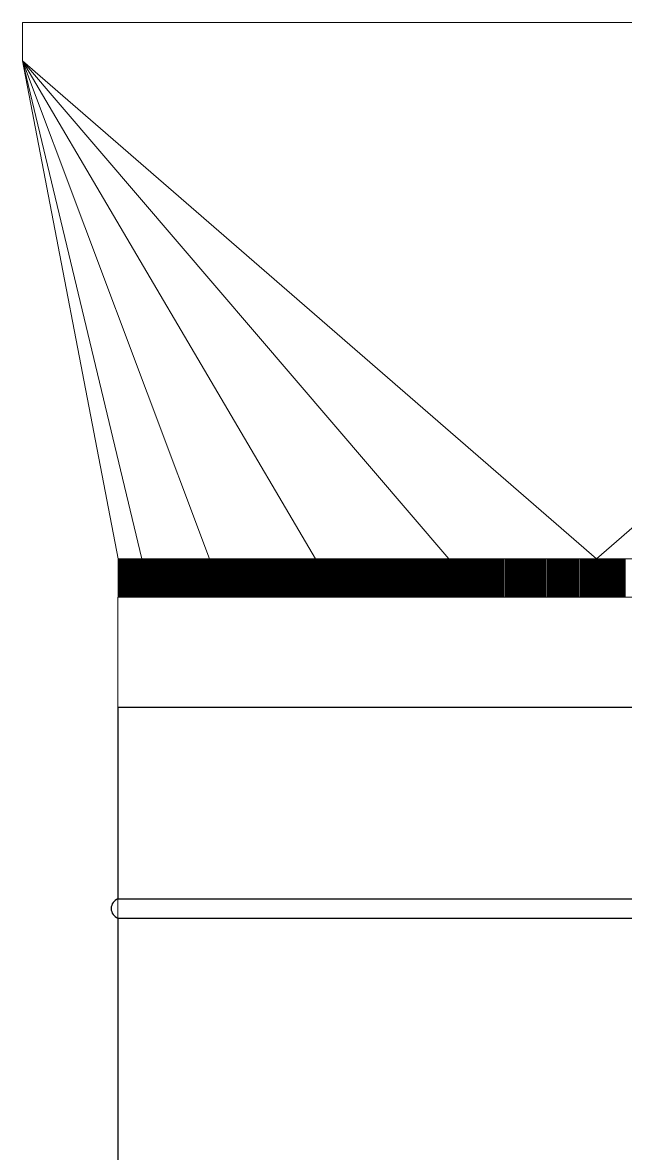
# Model space of a CAD drawing. Extents: x -57174 to 10055, y -18330 to 89882.
# Drawn here: x -39248.5 to -39091.1, y 67433 to 67728.1 of the extents above; entities that cross this region are included whole.
import ezdxf

# ---------------------------------------------------------------- set-up
doc = ezdxf.new("R2010")
doc.units = 0
doc.header["$LTSCALE"] = 50
doc.header["$MEASUREMENT"] = 0
doc.layers.get('0').update_dxf_attribs({"color": 8, "linetype": 'CONTINUOUS'})
doc.layers.add('CAV', color=150, linetype='CONTINUOUS')
doc.layers.add('SUPPLY', color=6, linetype='CONTINUOUS')

# ---------------------------------------------------------------- blocks, each defined once
blk = doc.blocks.new('CAV 250 DIA')
for p, q in [((0, 400), (0, 350)), ((0, 400), (250, 400)), ((0, 350), (250, 350)), ((0, 345), (0, 55)), ((0, 345), (250, 345))]:
    blk.add_line(p, q)
blk.add_arc((0.88, 347.5), 2.65, 109.4366, 250.5634)

msp = doc.modelspace()

# ---------------------------------------------------------------- linework, layer by layer
at = {"layer": 'SUPPLY', "lineweight": 0}
msp.add_line((-39223.59, 67578.11, 3375), (-39223.59, 67107.28, 3375), dxfattribs=at)
at = {"layer": 'SUPPLY', "lineweight": 0, "elevation": 3592.94, "flags": 128}
for points in [[(-39098.61, 67588.12), (-39248.49, 67718.11), (-39248.49, 67728.11)], [(-39098.61, 67588.12), (-38948.71, 67718.11), (-38948.71, 67728.11), (-39248.49, 67728.11)], [(-39199.65, 67588.12), (-39248.49, 67718.11), (-39137.19, 67588.12)], [(-39217.4, 67588.12), (-39248.49, 67718.11), (-39172.01, 67588.12)], [(-38973.7, 67588.12), (-39223.5, 67588.12), (-39248.49, 67718.11)], [(-38973.7, 67578.11), (-39223.5, 67578.11), (-39223.5, 67588.12)], [(-39223.48, 67588.12), (-39223.48, 67578.11)], [(-39223.47, 67588.12), (-39223.47, 67578.11)], [(-39223.46, 67588.12), (-39223.46, 67578.11)], [(-39223.44, 67588.12), (-39223.44, 67578.11)], [(-39223.43, 67588.12), (-39223.43, 67578.11)], [(-39223.41, 67588.12), (-39223.41, 67578.11)], [(-39223.4, 67588.12), (-39223.4, 67578.11)], [(-39223.38, 67588.12), (-39223.38, 67578.11)], [(-39223.37, 67588.12), (-39223.37, 67578.11)], [(-39223.35, 67588.12), (-39223.35, 67578.11)], [(-39223.34, 67588.12), (-39223.34, 67578.11)], [(-39223.32, 67588.12), (-39223.32, 67578.11)], [(-39223.31, 67588.12), (-39223.31, 67578.11)], [(-39223.29, 67588.12), (-39223.29, 67578.11)], [(-39223.28, 67588.12), (-39223.28, 67578.11)], [(-39223.26, 67588.12), (-39223.26, 67578.11)], [(-39223.25, 67588.12), (-39223.25, 67578.11)], [(-39223.23, 67588.12), (-39223.23, 67578.11)], [(-39223.2, 67588.12), (-39223.2, 67578.11)], [(-39223.19, 67588.12), (-39223.19, 67578.11)], [(-39223.17, 67588.12), (-39223.17, 67578.11)], [(-39223.16, 67588.12), (-39223.16, 67578.11)], [(-39223.15, 67588.12), (-39223.15, 67578.11)], [(-39223.13, 67588.12), (-39223.13, 67578.11)], [(-39223.1, 67588.12), (-39223.1, 67578.11)], [(-39223.09, 67588.12), (-39223.09, 67578.11)], [(-39223.07, 67588.12), (-39223.07, 67578.11)], [(-39223.06, 67588.12), (-39223.06, 67578.11)], [(-39223.03, 67588.12), (-39223.03, 67578.11)], [(-39223.01, 67588.12), (-39223.01, 67578.11)], [(-39222.98, 67588.12), (-39222.98, 67578.11)], [(-39222.97, 67588.12), (-39222.97, 67578.11)], [(-39222.94, 67588.12), (-39222.94, 67578.11)], [(-39222.92, 67588.12), (-39222.92, 67578.11)], [(-39222.89, 67588.12), (-39222.89, 67578.11)], [(-39222.88, 67588.12), (-39222.88, 67578.11)], [(-39222.85, 67588.12), (-39222.85, 67578.11)], [(-39222.83, 67588.12), (-39222.83, 67578.11)], [(-39222.81, 67588.12), (-39222.81, 67578.11)], [(-39222.78, 67588.12), (-39222.78, 67578.11)], [(-39222.75, 67588.12), (-39222.75, 67578.11)], [(-39222.73, 67588.12), (-39222.73, 67578.11)], [(-39222.7, 67588.12), (-39222.7, 67578.11)], [(-39222.67, 67588.12), (-39222.67, 67578.11)], [(-39222.64, 67588.12), (-39222.64, 67578.11)], [(-39222.61, 67588.12), (-39222.61, 67578.11)], [(-39222.58, 67588.12), (-39222.58, 67578.11)], [(-39222.55, 67588.12), (-39222.55, 67578.11)], [(-39222.52, 67588.12), (-39222.52, 67578.11)], [(-39222.51, 67588.12), (-39222.51, 67578.11)], [(-39222.47, 67588.12), (-39222.47, 67578.11)], [(-39222.44, 67588.12), (-39222.44, 67578.11)], [(-39222.41, 67588.12), (-39222.41, 67578.11)], [(-39222.38, 67588.12), (-39222.38, 67578.11)], [(-39222.35, 67588.12), (-39222.35, 67578.11)], [(-39222.32, 67588.12), (-39222.32, 67578.11)], [(-39222.29, 67588.12), (-39222.29, 67578.11)], [(-39222.26, 67588.12), (-39222.26, 67578.11)], [(-39222.21, 67588.12), (-39222.21, 67578.11)], [(-39222.18, 67588.12), (-39222.18, 67578.11)], [(-39222.14, 67588.12), (-39222.14, 67578.11)], [(-39222.11, 67588.12), (-39222.11, 67578.11)], [(-39222.08, 67588.12), (-39222.08, 67578.11)], [(-39222.04, 67588.12), (-39222.04, 67578.11)], [(-39222.01, 67588.12), (-39222.01, 67578.11)], [(-39221.98, 67588.12), (-39221.98, 67578.11)], [(-39221.93, 67588.12), (-39221.93, 67578.11)], [(-39221.9, 67588.12), (-39221.9, 67578.11)], [(-39221.86, 67588.12), (-39221.86, 67578.11)], [(-39221.81, 67588.12), (-39221.81, 67578.11)], [(-39221.77, 67588.12), (-39221.77, 67578.11)], [(-39221.74, 67588.12), (-39221.74, 67578.11)], [(-39221.7, 67588.12), (-39221.7, 67578.11)], [(-39221.67, 67588.12), (-39221.67, 67578.11)], [(-39221.62, 67588.12), (-39221.62, 67578.11)], [(-39221.58, 67588.12), (-39221.58, 67578.11)], [(-39221.53, 67588.12), (-39221.53, 67578.11)], [(-39221.5, 67588.12), (-39221.5, 67578.11)], [(-39221.45, 67588.12), (-39221.45, 67578.11)], [(-39221.42, 67588.12), (-39221.42, 67578.11)], [(-39221.37, 67588.12), (-39221.37, 67578.11)], [(-39221.33, 67588.12), (-39221.33, 67578.11)], [(-39221.28, 67588.12), (-39221.28, 67578.11)], [(-39221.24, 67588.12), (-39221.24, 67578.11)], [(-39221.19, 67588.12), (-39221.19, 67578.11)], [(-39221.15, 67588.12), (-39221.15, 67578.11)], [(-39221.11, 67588.12), (-39221.11, 67578.11)], [(-39221.06, 67588.12), (-39221.06, 67578.11)], [(-39221, 67588.12), (-39221, 67578.11)], [(-39220.97, 67588.12), (-39220.97, 67578.11)], [(-39220.91, 67588.12), (-39220.91, 67578.11)], [(-39220.87, 67588.12), (-39220.87, 67578.11)], [(-39220.82, 67588.12), (-39220.82, 67578.11)], [(-39220.78, 67588.12), (-39220.78, 67578.11)], [(-39220.72, 67588.12), (-39220.72, 67578.11)], [(-39220.68, 67588.12), (-39220.68, 67578.11)], [(-39220.62, 67588.12), (-39220.62, 67578.11)], [(-39220.57, 67588.12), (-39220.57, 67578.11)], [(-39220.51, 67588.12), (-39220.51, 67578.11)], [(-39220.47, 67588.12), (-39220.47, 67578.11)], [(-39220.41, 67588.12), (-39220.41, 67578.11)], [(-39220.37, 67588.12), (-39220.37, 67578.11)], [(-39220.31, 67588.12), (-39220.31, 67578.11)], [(-39220.26, 67588.12), (-39220.26, 67578.11)], [(-39220.2, 67588.12), (-39220.2, 67578.11)], [(-39220.16, 67588.12), (-39220.16, 67578.11)], [(-39220.1, 67588.12), (-39220.1, 67578.11)], [(-39220.04, 67588.12), (-39220.04, 67578.11)], [(-39219.98, 67588.12), (-39219.98, 67578.11)], [(-39219.94, 67588.12), (-39219.94, 67578.11)], [(-39219.88, 67588.12), (-39219.88, 67578.11)], [(-39219.82, 67588.12), (-39219.82, 67578.11)], [(-39219.76, 67588.12), (-39219.76, 67578.11)], [(-39219.72, 67588.12), (-39219.72, 67578.11)], [(-39219.64, 67588.12), (-39219.64, 67578.11)], [(-39219.6, 67588.12), (-39219.6, 67578.11)], [(-39219.54, 67588.12), (-39219.54, 67578.11)], [(-39219.48, 67588.12), (-39219.48, 67578.11)], [(-39219.41, 67588.12), (-39219.41, 67578.11)], [(-39219.36, 67588.12), (-39219.36, 67578.11)], [(-39219.29, 67588.12), (-39219.29, 67578.11)], [(-39219.24, 67588.12), (-39219.24, 67578.11)], [(-39219.17, 67588.12), (-39219.17, 67578.11)], [(-39219.11, 67588.12), (-39219.11, 67578.11)], [(-39219.05, 67588.12), (-39219.05, 67578.11)], [(-39218.99, 67588.12), (-39218.99, 67578.11)], [(-39218.92, 67588.12), (-39218.92, 67578.11)], [(-39218.86, 67588.12), (-39218.86, 67578.11)], [(-39218.8, 67588.12), (-39218.8, 67578.11)], [(-39218.74, 67588.12), (-39218.74, 67578.11)], [(-39218.67, 67588.12), (-39218.67, 67578.11)], [(-39218.61, 67588.12), (-39218.61, 67578.11)], [(-39218.53, 67588.12), (-39218.53, 67578.11)], [(-39218.48, 67588.12), (-39218.48, 67578.11)], [(-39218.4, 67588.12), (-39218.4, 67578.11)], [(-39218.34, 67588.12), (-39218.34, 67578.11)], [(-39218.27, 67588.12), (-39218.27, 67578.11)], [(-39218.21, 67588.12), (-39218.21, 67578.11)], [(-39218.14, 67588.12), (-39218.14, 67578.11)], [(-39218.08, 67588.12), (-39218.08, 67578.11)], [(-39218, 67588.12), (-39218, 67578.11)], [(-39217.94, 67588.12), (-39217.94, 67578.11)], [(-39217.85, 67588.12), (-39217.85, 67578.11)], [(-39217.8, 67588.12), (-39217.8, 67578.11)], [(-39217.72, 67588.12), (-39217.72, 67578.11)], [(-39217.66, 67588.12), (-39217.66, 67578.11)], [(-39217.57, 67588.12), (-39217.57, 67578.11)], [(-39217.51, 67588.12), (-39217.51, 67578.11)], [(-39217.44, 67588.12), (-39217.44, 67578.11)], [(-39217.37, 67588.12), (-39217.37, 67578.11)], [(-39217.28, 67588.12), (-39217.28, 67578.11)], [(-39217.22, 67588.12), (-39217.22, 67578.11)], [(-39217.15, 67588.12), (-39217.15, 67578.11)], [(-39217.07, 67588.12), (-39217.07, 67578.11)], [(-39216.98, 67588.12), (-39216.98, 67578.11)], [(-39216.92, 67588.12), (-39216.92, 67578.11)], [(-39216.83, 67588.12), (-39216.83, 67578.11)], [(-39216.78, 67588.12), (-39216.78, 67578.11)], [(-39216.69, 67588.12), (-39216.69, 67578.11)], [(-39216.61, 67588.12), (-39216.61, 67578.11)], [(-39216.54, 67588.12), (-39216.54, 67578.11)], [(-39216.47, 67588.12), (-39216.47, 67578.11)], [(-39216.38, 67588.12), (-39216.38, 67578.11)], [(-39216.3, 67588.12), (-39216.3, 67578.11)], [(-39216.23, 67588.12), (-39216.23, 67578.11)], [(-39216.15, 67588.12), (-39216.15, 67578.11)], [(-39216.07, 67588.12), (-39216.07, 67578.11)], [(-39215.99, 67588.12), (-39215.99, 67578.11)], [(-39215.9, 67588.12), (-39215.9, 67578.11)], [(-39215.83, 67588.12), (-39215.83, 67578.11)], [(-39215.74, 67588.12), (-39215.74, 67578.11)], [(-39215.67, 67588.12), (-39215.67, 67578.11)], [(-39215.58, 67588.12), (-39215.58, 67578.11)], [(-39215.5, 67588.12), (-39215.5, 67578.11)], [(-39215.42, 67588.12), (-39215.42, 67578.11)], [(-39215.33, 67588.12), (-39215.33, 67578.11)], [(-39215.24, 67588.12), (-39215.24, 67578.11)], [(-39215.16, 67588.12), (-39215.16, 67578.11)], [(-39215.08, 67588.12), (-39215.08, 67578.11)], [(-39215, 67588.12), (-39215, 67578.11)], [(-39214.9, 67588.12), (-39214.9, 67578.11)], [(-39214.82, 67588.12), (-39214.82, 67578.11)], [(-39214.74, 67588.12), (-39214.74, 67578.11)], [(-39214.65, 67588.12), (-39214.65, 67578.11)], [(-39214.56, 67588.12), (-39214.56, 67578.11)], [(-39214.48, 67588.12), (-39214.48, 67578.11)], [(-39214.38, 67588.12), (-39214.38, 67578.11)], [(-39214.31, 67588.12), (-39214.31, 67578.11)], [(-39214.2, 67588.12), (-39214.2, 67578.11)], [(-39214.13, 67588.12), (-39214.13, 67578.11)], [(-39214.03, 67588.12), (-39214.03, 67578.11)], [(-39213.94, 67588.12), (-39213.94, 67578.11)], [(-39213.85, 67588.12), (-39213.85, 67578.11)], [(-39213.76, 67588.12), (-39213.76, 67578.11)], [(-39213.66, 67588.12), (-39213.66, 67578.11)], [(-39213.58, 67588.12), (-39213.58, 67578.11)], [(-39213.48, 67588.12), (-39213.48, 67578.11)], [(-39213.41, 67588.12), (-39213.41, 67578.11)], [(-39213.29, 67588.12), (-39213.29, 67578.11)], [(-39213.21, 67588.12), (-39213.21, 67578.11)], [(-39213.11, 67588.12), (-39213.11, 67578.11)], [(-39213.02, 67588.12), (-39213.02, 67578.11)], [(-39212.92, 67588.12), (-39212.92, 67578.11)], [(-39212.83, 67588.12), (-39212.83, 67578.11)], [(-39212.73, 67588.12), (-39212.73, 67578.11)], [(-39212.65, 67588.12), (-39212.65, 67578.11)], [(-39212.53, 67588.12), (-39212.53, 67578.11)], [(-39212.45, 67588.12), (-39212.45, 67578.11)], [(-39212.34, 67588.12), (-39212.34, 67578.11)], [(-39212.27, 67588.12), (-39212.27, 67578.11)], [(-39212.15, 67588.12), (-39212.15, 67578.11)], [(-39212.06, 67588.12), (-39212.06, 67578.11)], [(-39211.96, 67588.12), (-39211.96, 67578.11)], [(-39211.87, 67588.12), (-39211.87, 67578.11)], [(-39211.75, 67588.12), (-39211.75, 67578.11)], [(-39211.66, 67588.12), (-39211.66, 67578.11)], [(-39211.56, 67588.12), (-39211.56, 67578.11)], [(-39211.47, 67588.12), (-39211.47, 67578.11)], [(-39211.35, 67588.12), (-39211.35, 67578.11)], [(-39211.26, 67588.12), (-39211.26, 67578.11)], [(-39211.16, 67588.12), (-39211.16, 67578.11)], [(-39211.06, 67588.12), (-39211.06, 67578.11)], [(-39210.95, 67588.12), (-39210.95, 67578.11)], [(-39210.85, 67588.12), (-39210.85, 67578.11)], [(-39210.75, 67588.12), (-39210.75, 67578.11)], [(-39210.66, 67588.12), (-39210.66, 67578.11)], [(-39210.54, 67588.12), (-39210.54, 67578.11)], [(-39210.44, 67588.12), (-39210.44, 67578.11)], [(-39210.23, 67588.12), (-39210.23, 67578.11)], [(-39210.11, 67588.12), (-39210.11, 67578.11)], [(-39210.02, 67588.12), (-39210.02, 67578.11)], [(-39209.9, 67588.12), (-39209.9, 67578.11)], [(-39209.81, 67588.12), (-39209.81, 67578.11)], [(-39209.68, 67588.12), (-39209.68, 67578.11)], [(-39209.59, 67588.12), (-39209.59, 67578.11)], [(-39209.48, 67588.12), (-39209.48, 67578.11)], [(-39209.37, 67588.12), (-39209.37, 67578.11)], [(-39209.25, 67588.12), (-39209.25, 67578.11)], [(-39209.15, 67588.12), (-39209.15, 67578.11)], [(-39209.05, 67588.12), (-39209.05, 67578.11)], [(-39208.94, 67588.12), (-39208.94, 67578.11)], [(-39208.81, 67588.12), (-39208.81, 67578.11)], [(-39208.72, 67588.12), (-39208.72, 67578.11)], [(-39208.6, 67588.12), (-39208.6, 67578.11)], [(-39208.5, 67588.12), (-39208.5, 67578.11)], [(-39208.37, 67588.12), (-39208.37, 67578.11)], [(-39208.26, 67588.12), (-39208.26, 67578.11)], [(-39208.15, 67588.12), (-39208.15, 67578.11)], [(-39208.04, 67588.12), (-39208.04, 67578.11)], [(-39207.92, 67588.12), (-39207.92, 67578.11)], [(-39207.82, 67588.12), (-39207.82, 67578.11)], [(-39207.7, 67588.12), (-39207.7, 67578.11)], [(-39207.6, 67588.12), (-39207.6, 67578.11)], [(-39207.47, 67588.12), (-39207.47, 67578.11)], [(-39207.36, 67588.12), (-39207.36, 67578.11)], [(-39207.23, 67588.12), (-39207.23, 67578.11)], [(-39207.13, 67588.12), (-39207.13, 67578.11)], [(-39206.99, 67588.12), (-39206.99, 67578.11)], [(-39206.89, 67588.12), (-39206.89, 67578.11)], [(-39206.77, 67588.12), (-39206.77, 67578.11)], [(-39206.67, 67588.12), (-39206.67, 67578.11)], [(-39206.53, 67588.12), (-39206.53, 67578.11)], [(-39206.42, 67588.12), (-39206.42, 67578.11)], [(-39206.3, 67588.12), (-39206.3, 67578.11)], [(-39206.19, 67588.12), (-39206.19, 67578.11)], [(-39206.05, 67588.12), (-39206.05, 67578.11)], [(-39205.94, 67588.12), (-39205.94, 67578.11)], [(-39205.81, 67588.12), (-39205.81, 67578.11)], [(-39205.71, 67588.12), (-39205.71, 67578.11)], [(-39205.57, 67588.12), (-39205.57, 67578.11)], [(-39205.46, 67588.12), (-39205.46, 67578.11)], [(-39205.34, 67588.12), (-39205.34, 67578.11)], [(-39205.22, 67588.12), (-39205.22, 67578.11)], [(-39205.09, 67588.12), (-39205.09, 67578.11)], [(-39204.97, 67588.12), (-39204.97, 67578.11)], [(-39204.83, 67588.12), (-39204.83, 67578.11)], [(-39204.73, 67588.12), (-39204.73, 67578.11)], [(-39204.58, 67588.12), (-39204.58, 67578.11)], [(-39204.48, 67588.12), (-39204.48, 67578.11)], [(-39204.35, 67588.12), (-39204.35, 67578.11)], [(-39204.23, 67588.12), (-39204.23, 67578.11)], [(-39204.08, 67588.12), (-39204.08, 67578.11)], [(-39203.98, 67588.12), (-39203.98, 67578.11)], [(-39203.84, 67588.12), (-39203.84, 67578.11)], [(-39203.73, 67588.12), (-39203.73, 67578.11)], [(-39203.58, 67588.12), (-39203.58, 67578.11)], [(-39203.48, 67588.12), (-39203.48, 67578.11)], [(-39203.33, 67588.12), (-39203.33, 67578.11)], [(-39203.22, 67588.12), (-39203.22, 67578.11)], [(-39203.08, 67588.12), (-39203.08, 67578.11)], [(-39202.96, 67588.12), (-39202.96, 67578.11)], [(-39202.81, 67588.12), (-39202.81, 67578.11)], [(-39202.71, 67588.12), (-39202.71, 67578.11)], [(-39202.56, 67588.12), (-39202.56, 67578.11)], [(-39202.44, 67588.12), (-39202.44, 67578.11)], [(-39202.29, 67588.12), (-39202.29, 67578.11)], [(-39202.17, 67588.12), (-39202.17, 67578.11)], [(-39202.03, 67588.12), (-39202.03, 67578.11)], [(-39201.91, 67588.12), (-39201.91, 67578.11)], [(-39201.78, 67588.12), (-39201.78, 67578.11)], [(-39201.66, 67588.12), (-39201.66, 67578.11)], [(-39201.49, 67588.12), (-39201.49, 67578.11)], [(-39201.38, 67588.12), (-39201.38, 67578.11)], [(-39201.24, 67588.12), (-39201.24, 67578.11)], [(-39201.11, 67588.12), (-39201.11, 67578.11)], [(-39200.96, 67588.12), (-39200.96, 67578.11)], [(-39200.84, 67588.12), (-39200.84, 67578.11)], [(-39200.7, 67588.12), (-39200.7, 67578.11)], [(-39200.58, 67588.12), (-39200.58, 67578.11)], [(-39200.42, 67588.12), (-39200.42, 67578.11)], [(-39200.3, 67588.12), (-39200.3, 67578.11)], [(-39200.15, 67588.12), (-39200.15, 67578.11)], [(-39200.03, 67588.12), (-39200.03, 67578.11)], [(-39199.87, 67588.12), (-39199.87, 67578.11)], [(-39199.75, 67588.12), (-39199.75, 67578.11)], [(-39199.6, 67588.12), (-39199.6, 67578.11)], [(-39199.48, 67588.12), (-39199.48, 67578.11)], [(-39199.32, 67588.12), (-39199.32, 67578.11)], [(-39199.2, 67588.12), (-39199.2, 67578.11)], [(-39199.06, 67588.12), (-39199.06, 67578.11)], [(-39198.92, 67588.12), (-39198.92, 67578.11)], [(-39198.76, 67588.12), (-39198.76, 67578.11)], [(-39198.64, 67588.12), (-39198.64, 67578.11)], [(-39198.49, 67588.12), (-39198.49, 67578.11)], [(-39198.36, 67588.12), (-39198.36, 67578.11)], [(-39198.2, 67588.12), (-39198.2, 67578.11)], [(-39198.07, 67588.12), (-39198.07, 67578.11)], [(-39197.92, 67588.12), (-39197.92, 67578.11)], [(-39197.8, 67588.12), (-39197.8, 67578.11)], [(-39197.64, 67588.12), (-39197.64, 67578.11)], [(-39197.5, 67588.12), (-39197.5, 67578.11)], [(-39197.36, 67588.12), (-39197.36, 67578.11)], [(-39197.22, 67588.12), (-39197.22, 67578.11)], [(-39197.06, 67588.12), (-39197.06, 67578.11)], [(-39196.93, 67588.12), (-39196.93, 67578.11)], [(-39196.77, 67588.12), (-39196.77, 67578.11)], [(-39196.65, 67588.12), (-39196.65, 67578.11)], [(-39196.47, 67588.12), (-39196.47, 67578.11)], [(-39196.34, 67588.12), (-39196.34, 67578.11)], [(-39196.19, 67588.12), (-39196.19, 67578.11)], [(-39196.06, 67588.12), (-39196.06, 67578.11)], [(-39195.89, 67588.12), (-39195.89, 67578.11)], [(-39195.76, 67588.12), (-39195.76, 67578.11)], [(-39195.6, 67588.12), (-39195.6, 67578.11)], [(-39195.47, 67588.12), (-39195.47, 67578.11)], [(-39195.3, 67588.12), (-39195.3, 67578.11)], [(-39195.17, 67588.12), (-39195.17, 67578.11)], [(-39195.01, 67588.12), (-39195.01, 67578.11)], [(-39194.87, 67588.12), (-39194.87, 67578.11)], [(-39194.7, 67588.12), (-39194.7, 67578.11)], [(-39194.56, 67588.12), (-39194.56, 67578.11)], [(-39194.4, 67588.12), (-39194.4, 67578.11)], [(-39194.27, 67588.12), (-39194.27, 67578.11)], [(-39194.09, 67588.12), (-39194.09, 67578.11)], [(-39193.96, 67588.12), (-39193.96, 67578.11)], [(-39193.8, 67588.12), (-39193.8, 67578.11)], [(-39193.66, 67588.12), (-39193.66, 67578.11)], [(-39193.48, 67588.12), (-39193.48, 67578.11)], [(-39193.35, 67588.12), (-39193.35, 67578.11)], [(-39193.19, 67588.12), (-39193.19, 67578.11)], [(-39193.06, 67588.12), (-39193.06, 67578.11)], [(-39192.88, 67588.12), (-39192.88, 67578.11)], [(-39192.73, 67588.12), (-39192.73, 67578.11)], [(-39192.57, 67588.12), (-39192.57, 67578.11)], [(-39192.44, 67588.12), (-39192.44, 67578.11)], [(-39192.26, 67588.12), (-39192.26, 67578.11)], [(-39192.11, 67588.12), (-39192.11, 67578.11)], [(-39191.95, 67588.12), (-39191.95, 67578.11)], [(-39191.81, 67588.12), (-39191.81, 67578.11)], [(-39191.64, 67588.12), (-39191.64, 67578.11)], [(-39191.49, 67588.12), (-39191.49, 67578.11)], [(-39191.33, 67588.12), (-39191.33, 67578.11)], [(-39191.18, 67588.12), (-39191.18, 67578.11)], [(-39191, 67588.12), (-39191, 67578.11)], [(-39190.85, 67588.12), (-39190.85, 67578.11)], [(-39190.69, 67588.12), (-39190.69, 67578.11)], [(-39190.54, 67588.12), (-39190.54, 67578.11)], [(-39190.37, 67588.12), (-39190.37, 67578.11)], [(-39190.22, 67588.12), (-39190.22, 67578.11)], [(-39190.06, 67588.12), (-39190.06, 67578.11)], [(-39189.91, 67588.12), (-39189.91, 67578.11)], [(-39189.73, 67588.12), (-39189.73, 67578.11)], [(-39189.58, 67588.12), (-39189.58, 67578.11)], [(-39189.41, 67588.12), (-39189.41, 67578.11)], [(-39189.27, 67588.12), (-39189.27, 67578.11)], [(-39189.08, 67588.12), (-39189.08, 67578.11)], [(-39188.93, 67588.12), (-39188.93, 67578.11)], [(-39188.77, 67588.12), (-39188.77, 67578.11)], [(-39188.62, 67588.12), (-39188.62, 67578.11)], [(-39188.43, 67588.12), (-39188.43, 67578.11)], [(-39188.28, 67588.12), (-39188.28, 67578.11)], [(-39188.12, 67588.12), (-39188.12, 67578.11)], [(-39187.97, 67588.12), (-39187.97, 67578.11)], [(-39187.78, 67588.12), (-39187.78, 67578.11)], [(-39187.63, 67588.12), (-39187.63, 67578.11)], [(-39187.46, 67588.12), (-39187.46, 67578.11)], [(-39187.31, 67588.12), (-39187.31, 67578.11)], [(-39187.12, 67588.12), (-39187.12, 67578.11)], [(-39186.97, 67588.12), (-39186.97, 67578.11)], [(-39186.79, 67588.12), (-39186.79, 67578.11)], [(-39186.64, 67588.12), (-39186.64, 67578.11)], [(-39186.45, 67588.12), (-39186.45, 67578.11)], [(-39186.3, 67588.12), (-39186.3, 67578.11)], [(-39186.13, 67588.12), (-39186.13, 67578.11)], [(-39185.98, 67588.12), (-39185.98, 67578.11)], [(-39185.79, 67588.12), (-39185.79, 67578.11)], [(-39185.64, 67588.12), (-39185.64, 67578.11)], [(-39185.45, 67588.12), (-39185.45, 67578.11)], [(-39185.3, 67588.12), (-39185.3, 67578.11)], [(-39185.11, 67588.12), (-39185.11, 67578.11)], [(-39184.96, 67588.12), (-39184.96, 67578.11)], [(-39184.78, 67588.12), (-39184.78, 67578.11)], [(-39184.62, 67588.12), (-39184.62, 67578.11)], [(-39184.43, 67588.12), (-39184.43, 67578.11)], [(-39184.28, 67588.12), (-39184.28, 67578.11)], [(-39184.09, 67588.12), (-39184.09, 67578.11)], [(-39183.94, 67588.12), (-39183.94, 67578.11)], [(-39183.75, 67588.12), (-39183.75, 67578.11)], [(-39183.58, 67588.12), (-39183.58, 67578.11)], [(-39183.41, 67588.12), (-39183.41, 67578.11)], [(-39183.24, 67588.12), (-39183.24, 67578.11)], [(-39183.05, 67588.12), (-39183.05, 67578.11)], [(-39182.9, 67588.12), (-39182.9, 67578.11)], [(-39182.71, 67588.12), (-39182.71, 67578.11)], [(-39182.56, 67588.12), (-39182.56, 67578.11)], [(-39182.36, 67588.12), (-39182.36, 67578.11)], [(-39182.21, 67588.12), (-39182.21, 67578.11)], [(-39182.02, 67588.12), (-39182.02, 67578.11)], [(-39181.85, 67588.12), (-39181.85, 67578.11)], [(-39181.66, 67588.12), (-39181.66, 67578.11)], [(-39181.5, 67588.12), (-39181.5, 67578.11)], [(-39181.32, 67588.12), (-39181.32, 67578.11)], [(-39181.16, 67588.12), (-39181.16, 67578.11)], [(-39180.95, 67588.12), (-39180.95, 67578.11)], [(-39180.79, 67588.12), (-39180.79, 67578.11)], [(-39180.61, 67588.12), (-39180.61, 67578.11)], [(-39180.45, 67588.12), (-39180.45, 67578.11)], [(-39180.24, 67588.12), (-39180.24, 67578.11)], [(-39180.08, 67588.12), (-39180.08, 67578.11)], [(-39179.9, 67588.12), (-39179.9, 67578.11)], [(-39179.74, 67588.12), (-39179.74, 67578.11)], [(-39179.53, 67588.12), (-39179.53, 67578.11)], [(-39179.37, 67588.12), (-39179.37, 67578.11)], [(-39179.18, 67588.12), (-39179.18, 67578.11)], [(-39179.02, 67588.12), (-39179.02, 67578.11)], [(-39178.81, 67588.12), (-39178.81, 67578.11)], [(-39178.65, 67588.12), (-39178.65, 67578.11)], [(-39178.47, 67588.12), (-39178.47, 67578.11)], [(-39178.31, 67588.12), (-39178.31, 67578.11)], [(-39178.1, 67588.12), (-39178.1, 67578.11)], [(-39177.94, 67588.12), (-39177.94, 67578.11)], [(-39177.73, 67588.12), (-39177.73, 67578.11)], [(-39177.57, 67588.12), (-39177.57, 67578.11)], [(-39177.36, 67588.12), (-39177.36, 67578.11)], [(-39177.2, 67588.12), (-39177.2, 67578.11)], [(-39177.01, 67588.12), (-39177.01, 67578.11)], [(-39176.84, 67588.12), (-39176.84, 67578.11)], [(-39176.64, 67588.12), (-39176.64, 67578.11)], [(-39176.48, 67588.12), (-39176.48, 67578.11)], [(-39176.28, 67588.12), (-39176.28, 67578.11)], [(-39176.11, 67588.12), (-39176.11, 67578.11)], [(-39175.9, 67588.12), (-39175.9, 67578.11)], [(-39175.74, 67588.12), (-39175.74, 67578.11)], [(-39175.54, 67588.12), (-39175.54, 67578.11)], [(-39175.37, 67588.12), (-39175.37, 67578.11)], [(-39175.16, 67588.12), (-39175.16, 67578.11)], [(-39175, 67588.12), (-39175, 67578.11)], [(-39174.79, 67588.12), (-39174.79, 67578.11)], [(-39174.63, 67588.12), (-39174.63, 67578.11)], [(-39174.42, 67588.12), (-39174.42, 67578.11)], [(-39174.24, 67588.12), (-39174.24, 67578.11)], [(-39174.05, 67588.12), (-39174.05, 67578.11)], [(-39173.89, 67588.12), (-39173.89, 67578.11)], [(-39173.67, 67588.12), (-39173.67, 67578.11)], [(-39173.5, 67588.12), (-39173.5, 67578.11)], [(-39173.3, 67588.12), (-39173.3, 67578.11)], [(-39173.14, 67588.12), (-39173.14, 67578.11)], [(-39172.91, 67588.12), (-39172.91, 67578.11)], [(-39172.75, 67588.12), (-39172.75, 67578.11)], [(-39172.54, 67588.12), (-39172.54, 67578.11)], [(-39172.38, 67588.12), (-39172.38, 67578.11)], [(-39172.16, 67588.12), (-39172.16, 67578.11)], [(-39171.98, 67588.12), (-39171.98, 67578.11)], [(-39171.79, 67588.12), (-39171.79, 67578.11)], [(-39171.61, 67588.12), (-39171.61, 67578.11)], [(-39171.39, 67588.12), (-39171.39, 67578.11)], [(-39171.23, 67588.12), (-39171.23, 67578.11)], [(-39171.02, 67588.12), (-39171.02, 67578.11)], [(-39170.84, 67588.12), (-39170.84, 67578.11)], [(-39170.64, 67588.12), (-39170.64, 67578.11)], [(-39170.46, 67588.12), (-39170.46, 67578.11)], [(-39170.25, 67588.12), (-39170.25, 67578.11)], [(-39170.08, 67588.12), (-39170.08, 67578.11)], [(-39169.85, 67588.12), (-39169.85, 67578.11)], [(-39169.69, 67588.12), (-39169.69, 67578.11)], [(-39169.48, 67588.12), (-39169.48, 67578.11)], [(-39169.31, 67588.12), (-39169.31, 67578.11)], [(-39169.09, 67588.12), (-39169.09, 67578.11)], [(-39168.91, 67588.12), (-39168.91, 67578.11)], [(-39168.7, 67588.12), (-39168.7, 67578.11)], [(-39168.54, 67588.12), (-39168.54, 67578.11)], [(-39168.32, 67588.12), (-39168.32, 67578.11)], [(-39168.14, 67588.12), (-39168.14, 67578.11)], [(-39167.93, 67588.12), (-39167.93, 67578.11)], [(-39167.76, 67588.12), (-39167.76, 67578.11)], [(-39167.53, 67588.12), (-39167.53, 67578.11)], [(-39167.36, 67588.12), (-39167.36, 67578.11)], [(-39167.15, 67588.12), (-39167.15, 67578.11)], [(-39166.97, 67588.12), (-39166.97, 67578.11)], [(-39166.75, 67588.12), (-39166.75, 67578.11)], [(-39166.57, 67588.12), (-39166.57, 67578.11)], [(-39166.35, 67588.12), (-39166.35, 67578.11)], [(-39166.17, 67588.12), (-39166.17, 67578.11)], [(-39165.95, 67588.12), (-39165.95, 67578.11)], [(-39165.78, 67588.12), (-39165.78, 67578.11)], [(-39165.57, 67588.12), (-39165.57, 67578.11)], [(-39165.39, 67588.12), (-39165.39, 67578.11)], [(-39165.15, 67588.12), (-39165.15, 67578.11)], [(-39164.98, 67588.12), (-39164.98, 67578.11)], [(-39164.77, 67588.12), (-39164.77, 67578.11)], [(-39164.59, 67588.12), (-39164.59, 67578.11)], [(-39164.37, 67588.12), (-39164.37, 67578.11)], [(-39164.18, 67588.12), (-39164.18, 67578.11)], [(-39163.97, 67588.12), (-39163.97, 67578.11)], [(-39163.8, 67588.12), (-39163.8, 67578.11)], [(-39163.56, 67588.12), (-39163.56, 67578.11)], [(-39163.38, 67588.12), (-39163.38, 67578.11)], [(-39163.17, 67588.12), (-39163.17, 67578.11)], [(-39163, 67588.12), (-39163, 67578.11)], [(-39162.76, 67588.12), (-39162.76, 67578.11)], [(-39162.58, 67588.12), (-39162.58, 67578.11)], [(-39162.36, 67588.12), (-39162.36, 67578.11)], [(-39162.18, 67588.12), (-39162.18, 67578.11)], [(-39161.95, 67588.12), (-39161.95, 67578.11)], [(-39161.77, 67588.12), (-39161.77, 67578.11)], [(-39161.55, 67588.12), (-39161.55, 67578.11)], [(-39161.37, 67588.12), (-39161.37, 67578.11)], [(-39161.14, 67588.12), (-39161.14, 67578.11)], [(-39160.96, 67588.12), (-39160.96, 67578.11)], [(-39160.74, 67588.12), (-39160.74, 67578.11)], [(-39160.56, 67588.12), (-39160.56, 67578.11)], [(-39160.32, 67588.12), (-39160.32, 67578.11)], [(-39160.15, 67588.12), (-39160.15, 67578.11)], [(-39159.92, 67588.12), (-39159.92, 67578.11)], [(-39159.75, 67588.12), (-39159.75, 67578.11)], [(-39159.51, 67588.12), (-39159.51, 67578.11)], [(-39159.32, 67588.12), (-39159.32, 67578.11)], [(-39159.11, 67588.12), (-39159.11, 67578.11)], [(-39158.92, 67588.12), (-39158.92, 67578.11)], [(-39158.68, 67588.12), (-39158.68, 67578.11)], [(-39158.5, 67588.12), (-39158.5, 67578.11)], [(-39158.28, 67588.12), (-39158.28, 67578.11)], [(-39158.09, 67588.12), (-39158.09, 67578.11)], [(-39157.85, 67588.12), (-39157.85, 67578.11)], [(-39157.68, 67588.12), (-39157.68, 67578.11)], [(-39157.46, 67588.12), (-39157.46, 67578.11)], [(-39157.26, 67588.12), (-39157.26, 67578.11)], [(-39157.03, 67588.12), (-39157.03, 67578.11)], [(-39156.85, 67588.12), (-39156.85, 67578.11)], [(-39156.63, 67588.12), (-39156.63, 67578.11)], [(-39156.44, 67588.12), (-39156.44, 67578.11)], [(-39156.2, 67588.12), (-39156.2, 67578.11)], [(-39156.01, 67588.12), (-39156.01, 67578.11)], [(-39155.79, 67588.12), (-39155.79, 67578.11)], [(-39155.61, 67588.12), (-39155.61, 67578.11)], [(-39155.37, 67588.12), (-39155.37, 67578.11)], [(-39155.18, 67588.12), (-39155.18, 67578.11)], [(-39154.96, 67588.12), (-39154.96, 67578.11)], [(-39154.77, 67588.12), (-39154.77, 67578.11)], [(-39154.53, 67588.12), (-39154.53, 67578.11)], [(-39154.34, 67588.12), (-39154.34, 67578.11)], [(-39154.12, 67588.12), (-39154.12, 67578.11)], [(-39153.92, 67588.12), (-39153.92, 67578.11)], [(-39153.69, 67588.12), (-39153.69, 67578.11)], [(-39153.49, 67588.12), (-39153.49, 67578.11)], [(-39153.27, 67588.12), (-39153.27, 67578.11)], [(-39153.08, 67588.12), (-39153.08, 67578.11)], [(-39152.84, 67588.12), (-39152.84, 67578.11)], [(-39152.65, 67588.12), (-39152.65, 67578.11)], [(-39152.43, 67588.12), (-39152.43, 67578.11)], [(-39152.24, 67588.12), (-39152.24, 67578.11)], [(-39151.99, 67588.12), (-39151.99, 67578.11)], [(-39151.81, 67588.12), (-39151.81, 67578.11)], [(-39151.57, 67588.12), (-39151.57, 67578.11)], [(-39151.38, 67588.12), (-39151.38, 67578.11)], [(-39151.15, 67588.12), (-39151.15, 67578.11)], [(-39150.95, 67588.12), (-39150.95, 67578.11)], [(-39150.73, 67588.12), (-39150.73, 67578.11)], [(-39150.54, 67588.12), (-39150.54, 67578.11)], [(-39150.29, 67588.12), (-39150.29, 67578.11)], [(-39150.1, 67588.12), (-39150.1, 67578.11)], [(-39149.87, 67588.12), (-39149.87, 67578.11)], [(-39149.68, 67588.12), (-39149.68, 67578.11)], [(-39149.43, 67588.12), (-39149.43, 67578.11)], [(-39149.24, 67588.12), (-39149.24, 67578.11)], [(-39149.02, 67588.12), (-39149.02, 67578.11)], [(-39148.82, 67588.12), (-39148.82, 67578.11)], [(-39148.57, 67588.12), (-39148.57, 67578.11)], [(-39148.38, 67588.12), (-39148.38, 67578.11)], [(-39148.15, 67588.12), (-39148.15, 67578.11)], [(-39147.95, 67588.12), (-39147.95, 67578.11)], [(-39147.72, 67588.12), (-39147.72, 67578.11)], [(-39147.52, 67588.12), (-39147.52, 67578.11)], [(-39147.29, 67588.12), (-39147.29, 67578.11)], [(-39147.1, 67588.12), (-39147.1, 67578.11)], [(-39146.84, 67588.12), (-39146.84, 67578.11)], [(-39146.65, 67588.12), (-39146.65, 67578.11)], [(-39146.42, 67588.12), (-39146.42, 67578.11)], [(-39146.22, 67588.12), (-39146.22, 67578.11)], [(-39145.97, 67588.12), (-39145.97, 67578.11)], [(-39145.78, 67588.12), (-39145.78, 67578.11)], [(-39145.56, 67588.12), (-39145.56, 67578.11)], [(-39145.35, 67588.12), (-39145.35, 67578.11)], [(-39145.12, 67588.12), (-39145.12, 67578.11)], [(-39144.91, 67588.12), (-39144.91, 67578.11)], [(-39144.69, 67588.12), (-39144.69, 67578.11)], [(-39144.48, 67588.12), (-39144.48, 67578.11)], [(-39144.23, 67588.12), (-39144.23, 67578.11)], [(-39144.04, 67588.12), (-39144.04, 67578.11)], [(-39143.8, 67588.12), (-39143.8, 67578.11)], [(-39143.61, 67588.12), (-39143.61, 67578.11)], [(-39143.36, 67588.12), (-39143.36, 67578.11)], [(-39143.16, 67588.12), (-39143.16, 67578.11)], [(-39142.93, 67588.12), (-39142.93, 67578.11)], [(-39142.74, 67588.12), (-39142.74, 67578.11)], [(-39142.48, 67588.12), (-39142.48, 67578.11)], [(-39142.28, 67588.12), (-39142.28, 67578.11)], [(-39142.06, 67588.12), (-39142.06, 67578.11)], [(-39141.85, 67588.12), (-39141.85, 67578.11)], [(-39141.6, 67588.12), (-39141.6, 67578.11)], [(-39141.41, 67588.12), (-39141.41, 67578.11)], [(-39141.17, 67588.12), (-39141.17, 67578.11)], [(-39140.98, 67588.12), (-39140.98, 67578.11)], [(-39140.71, 67588.12), (-39140.71, 67578.11)], [(-39140.52, 67588.12), (-39140.52, 67578.11)], [(-39140.28, 67588.12), (-39140.28, 67578.11)], [(-39140.09, 67588.12), (-39140.09, 67578.11)], [(-39139.82, 67588.12), (-39139.82, 67578.11)], [(-39139.63, 67588.12), (-39139.63, 67578.11)], [(-39139.4, 67588.12), (-39139.4, 67578.11)], [(-39139.2, 67588.12), (-39139.2, 67578.11)], [(-39138.94, 67588.12), (-39138.94, 67578.11)], [(-39138.75, 67588.12), (-39138.75, 67578.11)], [(-39138.51, 67588.12), (-39138.51, 67578.11)], [(-39138.3, 67588.12), (-39138.3, 67578.11)], [(-39138.05, 67588.12), (-39138.05, 67578.11)], [(-39137.86, 67588.12), (-39137.86, 67578.11)], [(-39137.62, 67588.12), (-39137.62, 67578.11)], [(-39137.42, 67588.12), (-39137.42, 67578.11)], [(-39137.16, 67588.12), (-39137.16, 67578.11)], [(-39136.96, 67588.12), (-39136.96, 67578.11)], [(-39136.72, 67588.12), (-39136.72, 67578.11)], [(-39136.53, 67588.12), (-39136.53, 67578.11)], [(-39136.26, 67588.12), (-39136.26, 67578.11)], [(-39136.07, 67588.12), (-39136.07, 67578.11)], [(-39135.83, 67588.12), (-39135.83, 67578.11)], [(-39135.63, 67588.12), (-39135.63, 67578.11)], [(-39135.38, 67588.12), (-39135.38, 67578.11)], [(-39135.17, 67588.12), (-39135.17, 67578.11)], [(-39134.93, 67588.12), (-39134.93, 67578.11)], [(-39134.73, 67588.12), (-39134.73, 67578.11)], [(-39134.48, 67588.12), (-39134.48, 67578.11)], [(-39134.27, 67588.12), (-39134.27, 67578.11)], [(-39134.03, 67588.12), (-39134.03, 67578.11)], [(-39133.82, 67588.12), (-39133.82, 67578.11)], [(-39133.57, 67588.12), (-39133.57, 67578.11)], [(-39133.37, 67588.12), (-39133.37, 67578.11)], [(-39133.13, 67588.12), (-39133.13, 67578.11)], [(-39132.92, 67588.12), (-39132.92, 67578.11)], [(-39132.67, 67588.12), (-39132.67, 67578.11)], [(-39132.47, 67588.12), (-39132.47, 67578.11)], [(-39132.23, 67588.12), (-39132.23, 67578.11)], [(-39132.02, 67588.12), (-39132.02, 67578.11)], [(-39131.77, 67588.12), (-39131.77, 67578.11)], [(-39131.56, 67588.12), (-39131.56, 67578.11)], [(-39131.33, 67588.12), (-39131.33, 67578.11)], [(-39131.12, 67588.12), (-39131.12, 67578.11)], [(-39130.85, 67588.12), (-39130.85, 67578.11)], [(-39130.65, 67588.12), (-39130.65, 67578.11)], [(-39130.41, 67588.12), (-39130.41, 67578.11)], [(-39130.2, 67588.12), (-39130.2, 67578.11)], [(-39129.95, 67588.12), (-39129.95, 67578.11)], [(-39129.75, 67588.12), (-39129.75, 67578.11)], [(-39129.51, 67588.12), (-39129.51, 67578.11)], [(-39129.3, 67588.12), (-39129.3, 67578.11)], [(-39129.04, 67588.12), (-39129.04, 67578.11)], [(-39128.83, 67588.12), (-39128.83, 67578.11)], [(-39128.59, 67588.12), (-39128.59, 67578.11)], [(-39128.39, 67588.12), (-39128.39, 67578.11)], [(-39128.12, 67588.12), (-39128.12, 67578.11)], [(-39127.93, 67588.12), (-39127.93, 67578.11)], [(-39127.68, 67588.12), (-39127.68, 67578.11)], [(-39127.47, 67588.12), (-39127.47, 67578.11)], [(-39127.22, 67588.12), (-39127.22, 67578.11)], [(-39127.01, 67588.12), (-39127.01, 67578.11)], [(-39126.76, 67588.12), (-39126.76, 67578.11)], [(-39126.55, 67588.12), (-39126.55, 67578.11)], [(-39126.3, 67588.12), (-39126.3, 67578.11)], [(-39126.1, 67588.12), (-39126.1, 67578.11)], [(-39125.84, 67588.12), (-39125.84, 67578.11)], [(-39125.64, 67588.12), (-39125.64, 67578.11)], [(-39125.39, 67588.12), (-39125.39, 67578.11)], [(-39125.18, 67588.12), (-39125.18, 67578.11)], [(-39124.93, 67588.12), (-39124.93, 67578.11)], [(-39124.72, 67588.12), (-39124.72, 67578.11)], [(-39124.47, 67588.12), (-39124.47, 67578.11)], [(-39124.26, 67588.12), (-39124.26, 67578.11)], [(-39124.01, 67588.12), (-39124.01, 67578.11)], [(-39123.81, 67588.12), (-39123.81, 67578.11)], [(-39123.54, 67588.12), (-39123.54, 67578.11)], [(-39123.33, 67588.12), (-39123.33, 67578.11)], [(-39123.1, 67588.12), (-39123.1, 67578.11)], [(-39122.89, 67588.12), (-39122.89, 67578.11)], [(-39122.62, 67588.12), (-39122.62, 67578.11)], [(-39122.42, 67588.12), (-39122.42, 67578.11)], [(-39122.16, 67588.12), (-39122.16, 67578.11)], [(-39121.96, 67588.12), (-39121.96, 67578.11)], [(-39121.71, 67588.12), (-39121.71, 67578.11)], [(-39121.5, 67588.12), (-39121.5, 67578.11)], [(-39121.25, 67588.12), (-39121.25, 67578.11)], [(-39121.04, 67588.12), (-39121.04, 67578.11)], [(-39120.78, 67588.12), (-39120.78, 67578.11)], [(-39120.57, 67588.12), (-39120.57, 67578.11)], [(-39120.32, 67588.12), (-39120.32, 67578.11)], [(-39120.11, 67588.12), (-39120.11, 67578.11)], [(-39119.84, 67588.12), (-39119.84, 67578.11)], [(-39119.64, 67588.12), (-39119.64, 67578.11)], [(-39119.4, 67588.12), (-39119.4, 67578.11)], [(-39119.19, 67588.12), (-39119.19, 67578.11)], [(-39118.93, 67588.12), (-39118.93, 67578.11)], [(-39118.72, 67588.12), (-39118.72, 67578.11)], [(-39118.47, 67588.12), (-39118.47, 67578.11)], [(-39118.26, 67588.12), (-39118.26, 67578.11)], [(-39118, 67588.12), (-39118, 67578.11)], [(-39117.79, 67588.12), (-39117.79, 67578.11)], [(-39117.54, 67588.12), (-39117.54, 67578.11)], [(-39117.33, 67588.12), (-39117.33, 67578.11)], [(-39117.07, 67588.12), (-39117.07, 67578.11)], [(-39116.86, 67588.12), (-39116.86, 67578.11)], [(-39116.61, 67588.12), (-39116.61, 67578.11)], [(-39116.4, 67588.12), (-39116.4, 67578.11)], [(-39116.14, 67588.12), (-39116.14, 67578.11)], [(-39115.93, 67588.12), (-39115.93, 67578.11)], [(-39115.69, 67588.12), (-39115.69, 67578.11)], [(-39115.47, 67588.12), (-39115.47, 67578.11)], [(-39115.2, 67588.12), (-39115.2, 67578.11)], [(-39115, 67588.12), (-39115, 67578.11)], [(-39114.76, 67588.12), (-39114.76, 67578.11)], [(-39114.54, 67588.12), (-39114.54, 67578.11)], [(-39114.27, 67588.12), (-39114.27, 67578.11)], [(-39114.07, 67588.12), (-39114.07, 67578.11)], [(-39113.81, 67588.12), (-39113.81, 67578.11)], [(-39113.61, 67588.12), (-39113.61, 67578.11)], [(-39113.34, 67588.12), (-39113.34, 67578.11)], [(-39113.14, 67588.12), (-39113.14, 67578.11)], [(-39112.88, 67588.12), (-39112.88, 67578.11)], [(-39112.68, 67588.12), (-39112.68, 67578.11)], [(-39112.41, 67588.12), (-39112.41, 67578.11)], [(-39112.2, 67588.12), (-39112.2, 67578.11)], [(-39111.95, 67588.12), (-39111.95, 67578.11)], [(-39111.75, 67588.12), (-39111.75, 67578.11)], [(-39111.48, 67588.12), (-39111.48, 67578.11)], [(-39111.27, 67588.12), (-39111.27, 67578.11)], [(-39111.02, 67588.12), (-39111.02, 67578.11)], [(-39110.81, 67588.12), (-39110.81, 67578.11)], [(-39110.55, 67588.12), (-39110.55, 67578.11)], [(-39110.33, 67588.12), (-39110.33, 67578.11)], [(-39110.09, 67588.12), (-39110.09, 67578.11)], [(-39109.87, 67588.12), (-39109.87, 67578.11)], [(-39109.6, 67588.12), (-39109.6, 67578.11)], [(-39109.4, 67588.12), (-39109.4, 67578.11)], [(-39109.15, 67588.12), (-39109.15, 67578.11)], [(-39108.94, 67588.12), (-39108.94, 67578.11)], [(-39108.67, 67588.12), (-39108.67, 67578.11)], [(-39108.47, 67588.12), (-39108.47, 67578.11)], [(-39108.21, 67588.12), (-39108.21, 67578.11)], [(-39108.01, 67588.12), (-39108.01, 67578.11)], [(-39107.74, 67588.12), (-39107.74, 67578.11)], [(-39107.52, 67588.12), (-39107.52, 67578.11)], [(-39107.28, 67588.12), (-39107.28, 67578.11)], [(-39107.06, 67588.12), (-39107.06, 67578.11)], [(-39106.8, 67588.12), (-39106.8, 67578.11)], [(-39106.59, 67588.12), (-39106.59, 67578.11)], [(-39106.34, 67588.12), (-39106.34, 67578.11)], [(-39106.13, 67588.12), (-39106.13, 67578.11)], [(-39105.86, 67588.12), (-39105.86, 67578.11)], [(-39105.66, 67588.12), (-39105.66, 67578.11)], [(-39105.41, 67588.12), (-39105.41, 67578.11)], [(-39105.2, 67588.12), (-39105.2, 67578.11)], [(-39104.92, 67588.12), (-39104.92, 67578.11)], [(-39104.71, 67588.12), (-39104.71, 67578.11)], [(-39104.46, 67588.12), (-39104.46, 67578.11)], [(-39104.25, 67588.12), (-39104.25, 67578.11)], [(-39103.99, 67588.12), (-39103.99, 67578.11)], [(-39103.78, 67588.12), (-39103.78, 67578.11)], [(-39103.53, 67588.12), (-39103.53, 67578.11)], [(-39103.32, 67588.12), (-39103.32, 67578.11)], [(-39103.04, 67588.12), (-39103.04, 67578.11)], [(-39102.83, 67588.12), (-39102.83, 67578.11)], [(-39102.58, 67588.12), (-39102.58, 67578.11)], [(-39102.38, 67588.12), (-39102.38, 67578.11)], [(-39102.11, 67588.12), (-39102.11, 67578.11)], [(-39101.9, 67588.12), (-39101.9, 67578.11)], [(-39101.65, 67588.12), (-39101.65, 67578.11)], [(-39101.43, 67588.12), (-39101.43, 67578.11)], [(-39101.16, 67588.12), (-39101.16, 67578.11)], [(-39100.96, 67588.12), (-39100.96, 67578.11)], [(-39100.71, 67588.12), (-39100.71, 67578.11)], [(-39100.5, 67588.12), (-39100.5, 67578.11)], [(-39100.23, 67588.12), (-39100.23, 67578.11)], [(-39100.01, 67588.12), (-39100.01, 67578.11)], [(-39099.78, 67588.12), (-39099.78, 67578.11)], [(-39099.55, 67588.12), (-39099.55, 67578.11)], [(-39099.29, 67588.12), (-39099.29, 67578.11)], [(-39099.08, 67588.12), (-39099.08, 67578.11)], [(-39098.83, 67588.12), (-39098.83, 67578.11)], [(-39098.62, 67588.12), (-39098.62, 67578.11)], [(-39098.61, 67588.12), (-39098.61, 67578.11)], [(-39098.36, 67588.12), (-39098.36, 67578.11)], [(-39098.14, 67588.12), (-39098.14, 67578.11)], [(-39097.9, 67588.12), (-39097.9, 67578.11)], [(-39097.68, 67588.12), (-39097.68, 67578.11)], [(-39097.66, 67588.12), (-39097.66, 67578.11)], [(-39097.41, 67588.12), (-39097.41, 67578.11)], [(-39097.2, 67588.12), (-39097.2, 67578.11)], [(-39096.95, 67588.12), (-39096.95, 67578.11)], [(-39096.75, 67588.12), (-39096.75, 67578.11)], [(-39096.72, 67588.12), (-39096.72, 67578.11)], [(-39096.48, 67588.12), (-39096.48, 67578.11)], [(-39096.26, 67588.12), (-39096.26, 67578.11)], [(-39096.01, 67588.12), (-39096.01, 67578.11)], [(-39095.8, 67588.12), (-39095.8, 67578.11)], [(-39095.79, 67588.12), (-39095.79, 67578.11)], [(-39095.53, 67588.12), (-39095.53, 67578.11)], [(-39095.33, 67588.12), (-39095.33, 67578.11)], [(-39095.08, 67588.12), (-39095.08, 67578.11)], [(-39094.87, 67588.12), (-39094.87, 67578.11)], [(-39094.84, 67588.12), (-39094.84, 67578.11)], [(-39094.59, 67588.12), (-39094.59, 67578.11)], [(-39094.38, 67588.12), (-39094.38, 67578.11)], [(-39094.13, 67588.12), (-39094.13, 67578.11)], [(-39093.92, 67588.12), (-39093.92, 67578.11)], [(-39093.91, 67588.12), (-39093.91, 67578.11)], [(-39093.66, 67588.12), (-39093.66, 67578.11)], [(-39093.45, 67588.12), (-39093.45, 67578.11)], [(-39093.2, 67588.12), (-39093.2, 67578.11)], [(-39092.99, 67588.12), (-39092.99, 67578.11)], [(-39092.96, 67588.12), (-39092.96, 67578.11)], [(-39092.71, 67588.12), (-39092.71, 67578.11)], [(-39092.5, 67588.12), (-39092.5, 67578.11)], [(-39092.25, 67588.12), (-39092.25, 67578.11)], [(-39092.05, 67588.12), (-39092.05, 67578.11)], [(-39092.03, 67588.12), (-39092.03, 67578.11)], [(-39091.78, 67588.12), (-39091.78, 67578.11)], [(-39091.57, 67588.12), (-39091.57, 67578.11)], [(-39091.32, 67588.12), (-39091.32, 67578.11)], [(-39091.12, 67588.12), (-39091.12, 67578.11)]]:
    msp.add_lwpolyline(points, dxfattribs=at)
at = {"layer": 'SUPPLY', "lineweight": 0}
msp.add_lwpolyline([(-39098.59, 67588.11), (-39098.59, 67578.11)], dxfattribs=at)

# ---------------------------------------------------------------- block references
at = {"layer": 'CAV'}
msp.add_blockref('CAV 250 DIA', (-39223.59, 67149.4, 3375), dxfattribs=at)

doc.saveas('drawing.dxf')
